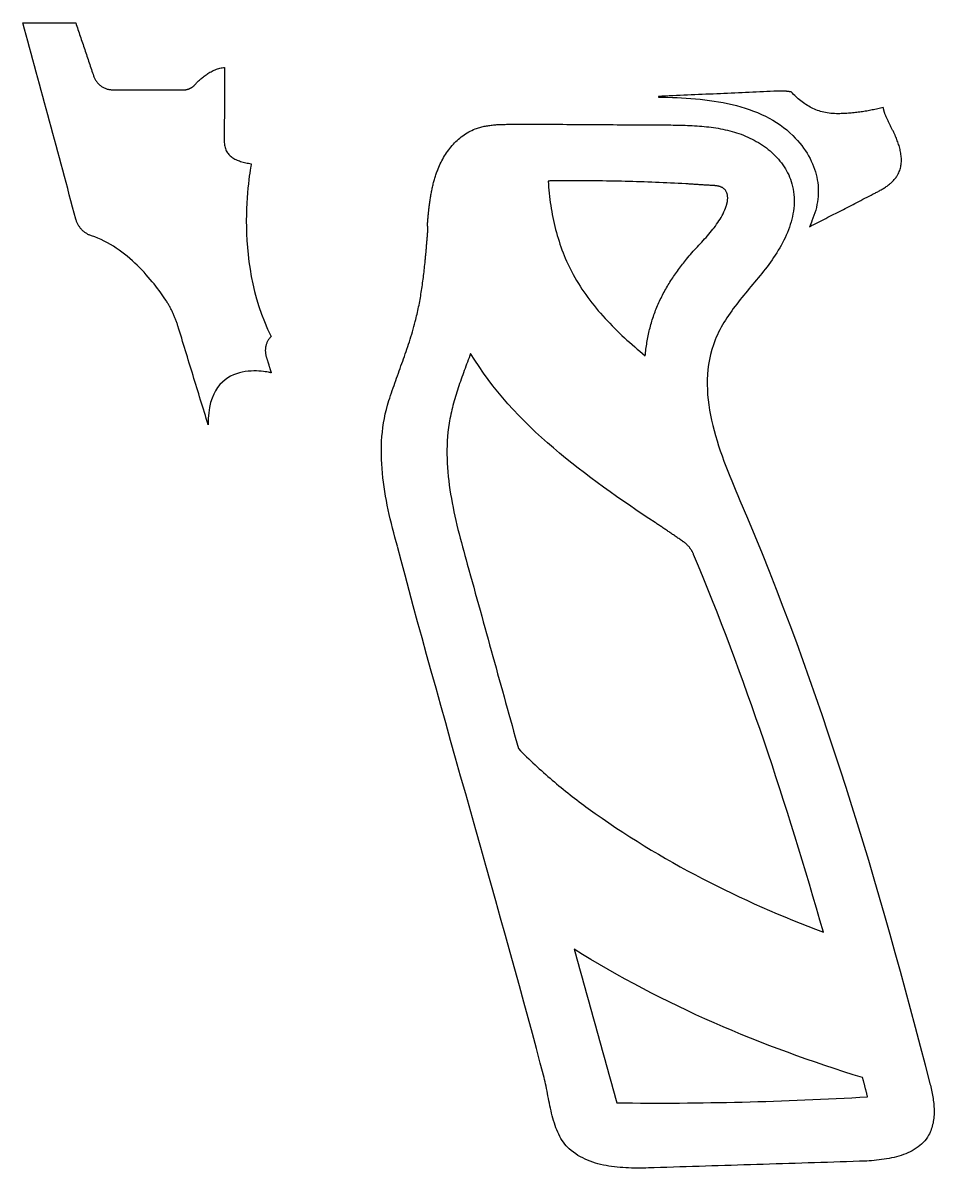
# Model space of a CAD drawing. Header units: metres. Extents: x 29 to 141, y -149 to -80.
# Drawn here: x 86.5 to 141.3, y -149.1 to -80.2 of the extents above; entities that cross this region are included whole.
import ezdxf

# ---------------------------------------------------------------- set-up
doc = ezdxf.new("R2010")
doc.units = ezdxf.units.M

msp = doc.modelspace()

# ---------------------------------------------------------------- linework, layer by layer
for points in [[(86.468966, -80.236314), (86.56828, -80.236314), (86.667594, -80.236314), (86.766908, -80.236314), (86.866222, -80.236314), (86.965536, -80.236314), (87.06485, -80.236314), (87.164164, -80.236314), (87.263478, -80.236314), (87.362792, -80.236314), (87.462106, -80.236314), (87.56142, -80.236314), (87.660734, -80.236314), (87.760048, -80.236314), (87.859362, -80.236314), (87.958676, -80.236314), (88.05799, -80.236314), (88.157304, -80.236314), (88.256618, -80.236314), (88.355932, -80.236314), (88.455246, -80.236314), (88.55456, -80.236314), (88.653874, -80.236314), (88.753188, -80.236314), (88.852502, -80.236314), (88.951816, -80.236314), (89.05113, -80.236314), (89.150444, -80.236314), (89.249758, -80.236314), (89.349072, -80.236314), (89.448386, -80.236314), (89.5477, -80.236314), (89.647014, -80.236314), (89.680542, -80.336136), (89.71407, -80.435958), (89.747598, -80.53578), (89.781126, -80.635602), (89.814654, -80.735424), (89.848182, -80.835246), (89.88171, -80.935068), (89.915238, -81.03489), (89.948766, -81.134712), (89.982294, -81.234534), (90.015822, -81.334356), (90.04935, -81.434178), (90.082878, -81.534), (90.116406, -81.633822), (90.149934, -81.733644), (90.183462, -81.833466), (90.21699, -81.933288), (90.250518, -82.03311), (90.284046, -82.132932), (90.317574, -82.232754), (90.351102, -82.332576), (90.38463, -82.432398), (90.418158, -82.53222), (90.451686, -82.632042), (90.485214, -82.731864), (90.518742, -82.831686), (90.55227, -82.931508), (90.585798, -83.03133), (90.619326, -83.131152), (90.652854, -83.230974), (90.686382, -83.330796), (90.71991, -83.430618), (90.73642, -83.476592), (90.754708, -83.521804), (90.77452, -83.566), (90.79611, -83.608926), (90.819224, -83.650836), (90.843862, -83.69173), (90.870024, -83.731354), (90.897456, -83.769962), (90.926412, -83.8073), (90.956638, -83.843368), (90.988134, -83.878166), (91.0209, -83.911694), (91.054936, -83.943952), (91.090242, -83.974686), (91.126564, -84.00415), (91.163902, -84.03209), (91.20251, -84.05876), (91.242134, -84.083906), (91.28252, -84.107528), (91.323922, -84.129626), (91.366086, -84.1502), (91.409266, -84.168996), (91.453208, -84.186268), (91.497912, -84.201762), (91.543124, -84.215478), (91.589098, -84.22767), (91.63558, -84.238084), (91.68257, -84.246466), (91.730322, -84.25307), (91.778328, -84.257896), (91.826842, -84.26069), (91.875864, -84.261706), (92.009214, -84.261706), (92.142818, -84.261706), (92.276168, -84.261706), (92.409518, -84.261706), (92.542868, -84.261706), (92.676472, -84.261706), (92.809822, -84.261706), (92.943172, -84.261706), (93.076522, -84.261706), (93.210126, -84.261706), (93.343476, -84.261706), (93.476826, -84.261706), (93.610176, -84.261706), (93.743526, -84.261706), (93.87713, -84.261706), (94.01048, -84.261706), (94.14383, -84.261706), (94.27718, -84.261706), (94.410784, -84.261706), (94.544134, -84.261706), (94.677484, -84.261706), (94.810834, -84.261706), (94.944438, -84.261706), (95.077788, -84.261706), (95.211138, -84.261706), (95.344488, -84.261706), (95.477838, -84.261706), (95.611442, -84.261706), (95.744792, -84.261706), (95.878142, -84.261706), (96.011492, -84.261706), (96.145096, -84.261706), (96.169226, -84.261452), (96.193356, -84.260436), (96.217232, -84.258912), (96.241108, -84.256626), (96.26473, -84.253832), (96.288352, -84.250276), (96.31172, -84.246212), (96.335088, -84.24164), (96.358202, -84.236306), (96.381062, -84.230464), (96.403922, -84.224114), (96.426528, -84.217002), (96.44888, -84.209382), (96.470978, -84.201254), (96.492822, -84.192618), (96.514412, -84.18322), (96.535748, -84.173314), (96.55683, -84.1629), (96.577658, -84.151978), (96.598232, -84.140548), (96.618552, -84.12861), (96.638618, -84.11591), (96.65843, -84.102702), (96.677734, -84.088986), (96.696784, -84.074762), (96.71558, -84.06003), (96.733868, -84.04479), (96.751902, -84.029042), (96.769682, -84.012786), (96.786954, -83.996022), (96.803718, -83.97875), (96.820228, -83.96097), (96.853248, -83.925156), (96.888046, -83.888072), (96.924622, -83.849972), (96.962976, -83.810856), (97.003108, -83.770978), (97.045018, -83.730592), (97.088452, -83.689698), (97.133664, -83.648296), (97.1804, -83.606894), (97.22866, -83.565238), (97.278444, -83.523582), (97.329752, -83.48218), (97.382584, -83.441286), (97.436686, -83.400646), (97.492058, -83.360768), (97.548954, -83.321652), (97.60712, -83.283298), (97.666556, -83.24596), (97.727008, -83.209892), (97.78873, -83.175094), (97.851722, -83.14182), (97.91573, -83.11007), (97.980754, -83.080098), (98.046794, -83.052158), (98.11385, -83.025996), (98.181922, -83.00212), (98.250756, -82.98053), (98.320606, -82.961226), (98.391218, -82.944716), (98.462592, -82.930746), (98.534728, -82.919824), (98.607626, -82.911696), (98.606864, -83.050126), (98.606102, -83.188556), (98.60534, -83.326986), (98.604578, -83.465416), (98.603816, -83.603846), (98.603054, -83.742276), (98.602292, -83.880706), (98.60153, -84.019136), (98.600768, -84.157566), (98.600006, -84.295996), (98.599244, -84.434426), (98.598482, -84.572856), (98.59772, -84.711286), (98.596958, -84.849716), (98.596196, -84.988146), (98.595434, -85.126576), (98.594672, -85.265006), (98.59391, -85.403436), (98.593148, -85.541866), (98.592386, -85.680296), (98.591624, -85.818726), (98.590862, -85.957156), (98.5901, -86.095586), (98.589338, -86.234016), (98.588576, -86.372446), (98.587814, -86.510876), (98.587052, -86.649306), (98.58629, -86.787736), (98.585528, -86.926166), (98.584766, -87.064596), (98.584004, -87.203026), (98.583242, -87.341456), (98.585274, -87.427308), (98.59137, -87.50935), (98.60153, -87.587836), (98.6155, -87.66302), (98.63328, -87.734648), (98.654616, -87.802974), (98.679508, -87.867998), (98.707956, -87.929974), (98.73996, -87.988902), (98.775266, -88.045036), (98.81362, -88.098122), (98.855276, -88.148414), (98.89998, -88.196166), (98.947732, -88.241378), (98.998278, -88.28405), (99.051618, -88.324182), (99.107752, -88.362028), (99.166426, -88.397842), (99.22764, -88.43137), (99.291394, -88.462866), (99.357434, -88.492584), (99.42576, -88.52027), (99.496118, -88.546178), (99.568508, -88.570562), (99.64293, -88.593168), (99.719384, -88.614504), (99.797616, -88.634316), (99.877626, -88.652858), (99.95916, -88.67013), (100.042218, -88.686386), (100.1268, -88.701626), (100.212652, -88.71585), (100.20935, -88.73236), (100.199952, -88.780874), (100.18522, -88.860122), (100.16617, -88.969088), (100.143564, -89.106502), (100.118418, -89.271094), (100.091494, -89.461594), (100.063554, -89.676732), (100.035614, -89.915492), (100.00869, -90.176604), (99.983544, -90.458798), (99.960938, -90.760804), (99.941888, -91.081352), (99.927156, -91.419426), (99.917758, -91.773756), (99.914456, -92.143072), (99.918012, -92.526104), (99.929442, -92.921836), (99.949762, -93.328998), (99.979734, -93.74632), (100.02012, -94.172532), (100.071936, -94.606364), (100.135944, -95.0468), (100.21316, -95.49257), (100.304346, -95.942404), (100.410518, -96.395032), (100.532438, -96.849184), (100.671122, -97.303844), (100.827332, -97.757742), (101.00183, -98.209608), (101.195632, -98.658172), (101.4095, -99.102164), (101.380798, -99.131882), (101.353112, -99.162616), (101.326696, -99.194112), (101.30155, -99.22637), (101.27742, -99.25939), (101.25456, -99.292918), (101.23297, -99.327208), (101.212396, -99.362006), (101.193092, -99.397566), (101.175058, -99.433634), (101.158294, -99.47021), (101.1428, -99.507294), (101.128576, -99.544886), (101.115622, -99.582732), (101.103938, -99.621086), (101.093524, -99.659694), (101.08438, -99.69881), (101.076506, -99.73818), (101.069902, -99.777804), (101.064822, -99.817682), (101.061012, -99.85756), (101.058472, -99.897692), (101.057202, -99.938078), (101.057456, -99.978464), (101.05898, -100.01885), (101.062028, -100.059236), (101.066346, -100.099622), (101.071934, -100.140008), (101.079046, -100.180394), (101.087428, -100.220526), (101.097334, -100.260658), (101.108764, -100.300536), (101.118162, -100.331524), (101.12756, -100.362512), (101.136958, -100.3935), (101.146356, -100.424488), (101.155754, -100.455476), (101.165152, -100.486464), (101.17455, -100.517452), (101.183948, -100.54844), (101.193346, -100.579428), (101.202744, -100.610416), (101.212142, -100.641404), (101.22154, -100.672392), (101.230938, -100.70338), (101.240336, -100.734368), (101.249734, -100.765356), (101.259132, -100.796344), (101.26853, -100.827332), (101.277928, -100.85832), (101.287326, -100.889308), (101.296724, -100.920296), (101.306122, -100.951284), (101.31552, -100.982272), (101.324918, -101.01326), (101.334316, -101.044248), (101.343714, -101.075236), (101.353112, -101.106224), (101.36251, -101.137212), (101.371908, -101.1682), (101.381306, -101.199188), (101.390704, -101.230176), (101.400102, -101.261164), (101.4095, -101.292152), (101.398578, -101.289358), (101.366574, -101.281484), (101.314758, -101.270054), (101.244654, -101.25583), (101.157786, -101.240082), (101.055424, -101.22408), (100.939092, -101.20884), (100.81006, -101.195632), (100.669852, -101.185472), (100.519992, -101.179376), (100.36175, -101.178614), (100.196396, -101.184456), (100.025708, -101.197918), (99.850956, -101.220016), (99.67341, -101.25202), (99.494594, -101.2952), (99.316032, -101.350318), (99.138994, -101.418898), (98.96475, -101.501956), (98.795078, -101.600508), (98.631248, -101.715824), (98.47453, -101.849174), (98.326448, -102.00132), (98.188526, -102.173786), (98.062034, -102.367588), (97.948496, -102.583742), (97.849182, -102.823518), (97.765616, -103.087932), (97.699322, -103.378254), (97.65157, -103.6955), (97.623884, -104.04094), (97.617534, -104.41559), (97.560638, -104.229916), (97.503742, -104.044242), (97.446846, -103.858568), (97.38995, -103.672894), (97.333054, -103.48722), (97.276158, -103.301546), (97.219262, -103.115872), (97.162366, -102.930198), (97.10547, -102.744524), (97.048574, -102.55885), (96.991678, -102.373176), (96.934782, -102.187502), (96.877886, -102.001828), (96.82099, -101.816154), (96.764094, -101.63048), (96.707198, -101.444806), (96.650302, -101.259132), (96.593406, -101.073458), (96.53651, -100.887784), (96.479614, -100.70211), (96.422718, -100.516436), (96.365822, -100.330762), (96.308926, -100.145088), (96.25203, -99.959414), (96.195134, -99.77374), (96.138238, -99.588066), (96.081342, -99.402392), (96.024446, -99.216718), (95.96755, -99.031044), (95.910654, -98.84537), (95.853758, -98.659696), (95.796862, -98.474022), (95.781114, -98.423476), (95.764858, -98.37293), (95.748348, -98.322638), (95.73133, -98.2726), (95.713804, -98.222562), (95.696024, -98.172778), (95.677736, -98.123248), (95.65894, -98.073718), (95.63989, -98.024442), (95.620332, -97.97542), (95.600266, -97.926398), (95.579946, -97.87763), (95.559118, -97.829116), (95.537782, -97.780856), (95.516192, -97.732596), (95.494094, -97.68459), (95.471488, -97.636838), (95.448628, -97.58934), (95.42526, -97.542096), (95.401384, -97.494852), (95.377254, -97.447862), (95.352616, -97.401126), (95.32747, -97.354644), (95.30207, -97.308416), (95.276162, -97.262442), (95.249746, -97.216722), (95.223076, -97.171002), (95.195898, -97.125536), (95.168212, -97.080324), (95.140272, -97.035366), (95.111824, -96.990662), (95.082868, -96.946212), (95.008954, -96.83496), (94.930214, -96.718882), (94.846902, -96.598486), (94.758764, -96.47428), (94.666054, -96.346518), (94.568772, -96.215708), (94.466918, -96.082104), (94.360492, -95.946214), (94.249494, -95.808292), (94.134178, -95.668846), (94.014544, -95.528384), (93.890592, -95.38716), (93.762322, -95.245682), (93.629988, -95.104458), (93.493336, -94.963742), (93.35262, -94.823788), (93.20784, -94.685358), (93.05925, -94.548706), (92.906596, -94.414086), (92.750132, -94.282006), (92.589858, -94.152974), (92.425774, -94.027244), (92.25788, -93.905324), (92.08643, -93.787722), (91.91117, -93.674692), (91.732354, -93.566742), (91.550236, -93.464126), (91.364562, -93.367352), (91.175332, -93.276674), (90.9828, -93.1926), (90.786966, -93.115638), (90.58783, -93.046296), (90.545158, -93.031564), (90.503248, -93.015562), (90.4621, -92.99829), (90.421714, -92.979748), (90.38209, -92.959936), (90.343228, -92.938854), (90.305128, -92.916756), (90.26779, -92.893388), (90.231214, -92.869004), (90.1954, -92.84335), (90.160602, -92.81668), (90.126566, -92.788994), (90.093292, -92.760292), (90.061034, -92.730574), (90.029792, -92.69984), (89.999312, -92.668344), (89.969848, -92.635832), (89.9414, -92.602304), (89.913968, -92.568014), (89.887552, -92.532962), (89.862152, -92.496894), (89.838022, -92.460064), (89.814908, -92.422472), (89.79281, -92.384118), (89.771982, -92.345002), (89.75217, -92.305378), (89.733628, -92.264992), (89.716356, -92.224098), (89.7001, -92.182442), (89.685114, -92.140278), (89.671398, -92.097606), (89.658952, -92.054426), (89.55913, -91.68511), (89.459308, -91.315794), (89.359486, -90.946478), (89.259664, -90.577162), (89.159842, -90.207846), (89.06002, -89.83853), (88.960198, -89.469214), (88.860376, -89.099898), (88.760554, -88.730582), (88.660732, -88.361266), (88.56091, -87.99195), (88.461088, -87.622634), (88.361266, -87.253318), (88.261444, -86.884002), (88.161622, -86.514686), (88.0618, -86.14537), (87.961978, -85.776054), (87.862156, -85.406738), (87.762334, -85.037422), (87.662512, -84.668106), (87.56269, -84.29879), (87.462868, -83.929474), (87.363046, -83.560158), (87.263224, -83.190842), (87.163402, -82.821526), (87.06358, -82.45221), (86.963758, -82.082894), (86.863936, -81.713578), (86.764114, -81.344262), (86.664292, -80.974946), (86.56447, -80.60563), (86.464648, -80.236314)], [(138.983466, -87.037164), (138.963908, -86.993984), (138.944096, -86.950804), (138.92403, -86.907878), (138.90371, -86.864952), (138.883136, -86.822026), (138.862562, -86.779354), (138.841734, -86.736682), (138.820906, -86.69401), (138.800078, -86.651338), (138.778996, -86.608666), (138.757914, -86.565994), (138.736832, -86.523322), (138.71575, -86.48065), (138.694668, -86.437978), (138.673586, -86.395306), (138.652504, -86.352634), (138.631676, -86.309962), (138.610848, -86.26729), (138.590274, -86.224618), (138.5697, -86.181946), (138.54938, -86.13902), (138.52906, -86.096094), (138.508994, -86.053168), (138.489182, -86.009988), (138.469624, -85.966808), (138.45032, -85.923628), (138.43127, -85.880194), (138.412474, -85.83676), (138.394186, -85.793072), (138.376152, -85.749384), (138.358372, -85.705442), (138.3411, -85.661246), (138.338052, -85.652864), (138.335004, -85.644228), (138.331956, -85.635338), (138.328908, -85.626194), (138.32586, -85.61705), (138.323066, -85.607652), (138.320272, -85.598), (138.317478, -85.588094), (138.314684, -85.578188), (138.31189, -85.568028), (138.309096, -85.557868), (138.306302, -85.547454), (138.303508, -85.536786), (138.300714, -85.526118), (138.29792, -85.515196), (138.29538, -85.504274), (138.29284, -85.493098), (138.2903, -85.481922), (138.28776, -85.470492), (138.28522, -85.459062), (138.28268, -85.447632), (138.28014, -85.435948), (138.277346, -85.424264), (138.274552, -85.41258), (138.271758, -85.400896), (138.268964, -85.388958), (138.26617, -85.37702), (138.263376, -85.365082), (138.260582, -85.353144), (138.257788, -85.341206), (138.254994, -85.329268), (138.2522, -85.317076), (138.170158, -85.33892), (138.087862, -85.360256), (138.005566, -85.381084), (137.923016, -85.40115), (137.840212, -85.420708), (137.757408, -85.439504), (137.67435, -85.457792), (137.591292, -85.475318), (137.50798, -85.492336), (137.424668, -85.508846), (137.341102, -85.524594), (137.257536, -85.53958), (137.173716, -85.554058), (137.089642, -85.567774), (137.005568, -85.580982), (136.92124, -85.593428), (136.836658, -85.605366), (136.752076, -85.616542), (136.66724, -85.626956), (136.58215, -85.636862), (136.49706, -85.646006), (136.411716, -85.654388), (136.326118, -85.662262), (136.24052, -85.669374), (136.154668, -85.675724), (136.068562, -85.681312), (135.982202, -85.686392), (135.895842, -85.69071), (135.809228, -85.694266), (135.72236, -85.69706), (135.635238, -85.699346), (135.548116, -85.70087), (135.431784, -85.700616), (135.317992, -85.697314), (135.206232, -85.69071), (135.096758, -85.681058), (134.98957, -85.668358), (134.884414, -85.65261), (134.78129, -85.633814), (134.680198, -85.612224), (134.581138, -85.58784), (134.483856, -85.560662), (134.388606, -85.530944), (134.295134, -85.498432), (134.203186, -85.46338), (134.113016, -85.425788), (134.02437, -85.38591), (133.937502, -85.343492), (133.852158, -85.298788), (133.768084, -85.251798), (133.685534, -85.202776), (133.604254, -85.151468), (133.524244, -85.098128), (133.445504, -85.042756), (133.368034, -84.985606), (133.291834, -84.926424), (133.21665, -84.865464), (133.142482, -84.802726), (133.06933, -84.73821), (132.99694, -84.67217), (132.925566, -84.604606), (132.854954, -84.535518), (132.785104, -84.464906), (132.716016, -84.39277), (132.683758, -84.386674), (132.6515, -84.381086), (132.618988, -84.376006), (132.586476, -84.37118), (132.553964, -84.366862), (132.521452, -84.363052), (132.488686, -84.359496), (132.45592, -84.356194), (132.423154, -84.3534), (132.390388, -84.35086), (132.357622, -84.348574), (132.324602, -84.346542), (132.291582, -84.345018), (132.258562, -84.343748), (132.225542, -84.342732), (132.192522, -84.34197), (132.159502, -84.341462), (132.126482, -84.341208), (132.093462, -84.340954), (132.060442, -84.340954), (132.027168, -84.341208), (131.993894, -84.341716), (131.96062, -84.342224), (131.927346, -84.342986), (131.894072, -84.343748), (131.860798, -84.344764), (131.827778, -84.34578), (131.794758, -84.34705), (131.761738, -84.34832), (131.728718, -84.34959), (131.695698, -84.351114), (131.662678, -84.352638), (131.45516, -84.362036), (131.246372, -84.371434), (131.036314, -84.380832), (130.82524, -84.39023), (130.61315, -84.399628), (130.400044, -84.409026), (130.185922, -84.418678), (129.971038, -84.42833), (129.755392, -84.437982), (129.538984, -84.447634), (129.321814, -84.457286), (129.104136, -84.466938), (128.88595, -84.47659), (128.667256, -84.486242), (128.448054, -84.495894), (128.228344, -84.505546), (128.00838, -84.515198), (127.788162, -84.52485), (127.567944, -84.534502), (127.347472, -84.544154), (127.127, -84.553806), (126.906528, -84.563458), (126.68631, -84.57311), (126.466092, -84.582762), (126.246128, -84.592414), (126.026418, -84.602066), (125.807216, -84.611718), (125.588268, -84.62137), (125.369828, -84.631022), (125.151896, -84.640674), (124.934726, -84.650326), (124.718064, -84.659978), (124.718572, -84.661502), (124.718826, -84.663026), (124.719334, -84.66455), (124.719588, -84.666074), (124.719842, -84.667598), (124.720096, -84.669122), (124.72035, -84.670646), (124.720604, -84.67217), (124.720858, -84.673694), (124.721112, -84.675218), (124.721366, -84.676742), (124.72162, -84.678266), (124.721874, -84.67979), (124.722128, -84.681314), (124.722382, -84.682838), (124.722636, -84.684362), (124.72289, -84.685886), (124.723144, -84.68741), (124.723398, -84.688934), (124.723652, -84.690458), (124.723906, -84.691982), (124.72416, -84.693506), (124.724414, -84.69503), (124.724668, -84.696554), (124.724922, -84.698078), (124.725176, -84.699602), (124.72543, -84.701126), (124.725684, -84.70265), (124.725938, -84.704174), (124.726192, -84.705698), (124.726446, -84.707222), (124.7267, -84.708746), (125.003052, -84.710524), (125.280674, -84.714842), (125.559566, -84.7217), (125.83922, -84.731352), (126.119382, -84.744052), (126.399798, -84.760054), (126.680214, -84.779612), (126.960376, -84.802726), (127.24003, -84.829904), (127.518668, -84.861146), (127.796036, -84.896706), (128.07188, -84.936838), (128.345946, -84.981796), (128.61798, -85.03158), (128.887728, -85.086698), (129.154682, -85.14715), (129.418588, -85.21319), (129.679192, -85.285072), (129.93624, -85.36305), (130.189478, -85.447124), (130.438652, -85.537802), (130.683254, -85.635084), (130.92303, -85.739224), (131.157726, -85.850476), (131.387088, -85.969094), (131.610862, -86.095078), (131.828794, -86.228936), (132.040376, -86.370668), (132.245354, -86.520528), (132.443474, -86.67877), (132.634482, -86.845648), (132.818124, -87.021162), (132.960618, -87.168228), (133.096, -87.316818), (133.22427, -87.466932), (133.345428, -87.618316), (133.459474, -87.771224), (133.566408, -87.925402), (133.666484, -88.08085), (133.759448, -88.237314), (133.845554, -88.394794), (133.924548, -88.55329), (133.996684, -88.712802), (134.061962, -88.87333), (134.120382, -89.03462), (134.171944, -89.196672), (134.216648, -89.359232), (134.254494, -89.5223), (134.285482, -89.685876), (134.309866, -89.84996), (134.327646, -90.014552), (134.338568, -90.179398), (134.342886, -90.344498), (134.3406, -90.509598), (134.33171, -90.674952), (134.316216, -90.840306), (134.294118, -91.005406), (134.265416, -91.170506), (134.230364, -91.335352), (134.188708, -91.499944), (134.140448, -91.664282), (134.085838, -91.828112), (134.024878, -91.991434), (133.957568, -92.154248), (133.953758, -92.16517), (133.949948, -92.176092), (133.946138, -92.187014), (133.942328, -92.197936), (133.938264, -92.208858), (133.9342, -92.21978), (133.930136, -92.230702), (133.926072, -92.241624), (133.922008, -92.252546), (133.917944, -92.263468), (133.91388, -92.27439), (133.909816, -92.285312), (133.905498, -92.296234), (133.90118, -92.307156), (133.896862, -92.318078), (133.892544, -92.329), (133.888226, -92.339922), (133.883908, -92.350844), (133.87959, -92.361766), (133.875018, -92.372688), (133.870446, -92.38361), (133.865874, -92.394532), (133.861302, -92.405454), (133.85673, -92.416376), (133.852158, -92.427298), (133.847332, -92.43822), (133.842506, -92.449142), (133.83768, -92.45981), (133.832854, -92.470478), (133.828028, -92.481146), (133.823202, -92.491814), (133.818122, -92.502482), (133.945122, -92.43695), (134.070852, -92.37218), (134.195312, -92.308172), (134.318502, -92.244926), (134.440676, -92.182188), (134.56158, -92.119958), (134.681722, -92.058236), (134.801102, -91.997022), (134.91972, -91.936062), (135.037576, -91.87561), (135.154924, -91.815412), (135.271764, -91.755468), (135.38835, -91.695778), (135.504682, -91.636088), (135.62076, -91.576652), (135.736838, -91.517216), (135.852662, -91.45778), (135.96874, -91.398344), (136.085072, -91.338654), (136.201658, -91.278964), (136.318498, -91.21902), (136.435846, -91.158822), (136.553702, -91.09837), (136.67232, -91.03741), (136.7917, -90.976196), (136.911842, -90.914474), (137.033, -90.852244), (137.15492, -90.789506), (137.27811, -90.72626), (137.40257, -90.662252), (137.5283, -90.597482), (137.6553, -90.53195), (137.708132, -90.504772), (137.761218, -90.47734), (137.814304, -90.449654), (137.86739, -90.421714), (137.920476, -90.39352), (137.973308, -90.364818), (138.025886, -90.335862), (138.078464, -90.306398), (138.130534, -90.27668), (138.18235, -90.246454), (138.233912, -90.21572), (138.284966, -90.184478), (138.335512, -90.152474), (138.385296, -90.119962), (138.434572, -90.086688), (138.483086, -90.052906), (138.530838, -90.018362), (138.577828, -89.983056), (138.624056, -89.946988), (138.669268, -89.909904), (138.713464, -89.872058), (138.756644, -89.83345), (138.798808, -89.793826), (138.839702, -89.753186), (138.87958, -89.71153), (138.918188, -89.668858), (138.955272, -89.62517), (138.991086, -89.580466), (139.025376, -89.534492), (139.058396, -89.487502), (139.089638, -89.439242), (139.119356, -89.389712), (139.156186, -89.322402), (139.18946, -89.254076), (139.219178, -89.184734), (139.245594, -89.11463), (139.268708, -89.043764), (139.28852, -88.972136), (139.305284, -88.899746), (139.319, -88.826848), (139.329922, -88.753188), (139.337796, -88.67902), (139.34313, -88.604598), (139.34567, -88.529668), (139.34567, -88.454484), (139.34313, -88.379046), (139.338304, -88.303354), (139.331192, -88.227408), (139.322048, -88.151462), (139.310618, -88.075516), (139.297156, -87.99957), (139.281916, -87.923624), (139.264898, -87.847932), (139.246102, -87.77224), (139.225528, -87.696802), (139.20343, -87.621872), (139.179808, -87.547196), (139.154916, -87.473028), (139.128754, -87.399368), (139.101322, -87.326216), (139.072874, -87.253572), (139.04341, -87.18169), (139.01293, -87.11057), (138.981688, -87.040212)], [(109.008926, -111.73333), (108.933234, -111.460026), (108.859066, -111.186214), (108.786422, -110.911894), (108.71581, -110.63732), (108.64723, -110.362238), (108.58119, -110.086902), (108.51769, -109.811312), (108.456984, -109.535468), (108.39958, -109.25937), (108.345478, -108.983272), (108.294932, -108.70692), (108.248196, -108.430568), (108.205778, -108.154216), (108.167678, -107.877864), (108.13415, -107.601766), (108.105448, -107.325668), (108.081826, -107.049824), (108.063538, -106.774234), (108.050584, -106.498898), (108.043472, -106.223816), (108.042456, -105.948988), (108.04779, -105.674668), (108.059728, -105.400856), (108.07827, -105.127552), (108.103924, -104.854756), (108.13669, -104.582468), (108.177076, -104.310942), (108.225082, -104.039924), (108.281216, -103.769668), (108.345478, -103.500174), (108.418376, -103.231442), (108.49991, -102.963726), (108.549948, -102.809294), (108.600494, -102.656132), (108.651548, -102.503986), (108.702856, -102.352856), (108.754418, -102.202742), (108.806234, -102.053644), (108.858304, -101.905308), (108.910374, -101.757734), (108.962698, -101.610668), (109.015022, -101.46411), (109.067346, -101.31806), (109.11967, -101.172264), (109.171994, -101.026722), (109.224064, -100.881434), (109.27588, -100.7364), (109.327442, -100.591366), (109.37875, -100.446078), (109.429804, -100.30079), (109.480604, -100.155248), (109.530896, -100.009198), (109.58068, -99.862894), (109.629956, -99.716082), (109.678724, -99.568508), (109.726984, -99.420172), (109.774482, -99.271074), (109.821218, -99.121214), (109.867192, -98.970338), (109.912404, -98.818446), (109.956854, -98.665538), (110.000542, -98.51136), (110.043214, -98.355912), (110.08487, -98.19894), (110.11281, -98.090228), (110.139988, -97.981516), (110.166404, -97.87255), (110.192058, -97.76333), (110.21695, -97.65411), (110.24108, -97.544636), (110.264448, -97.434908), (110.287054, -97.32518), (110.309152, -97.215198), (110.330488, -97.105216), (110.351316, -96.99498), (110.371382, -96.884744), (110.39094, -96.774254), (110.40999, -96.663764), (110.428278, -96.55302), (110.446058, -96.442276), (110.46333, -96.331532), (110.480094, -96.220534), (110.49635, -96.109536), (110.512098, -95.998538), (110.527338, -95.88754), (110.542324, -95.776288), (110.556802, -95.665036), (110.570772, -95.553784), (110.584488, -95.442532), (110.597696, -95.33128), (110.61065, -95.219774), (110.62335, -95.108268), (110.635542, -94.996762), (110.64748, -94.885256), (110.659164, -94.77375), (110.670594, -94.662244), (110.676182, -94.60611), (110.68177, -94.549976), (110.687358, -94.493842), (110.692946, -94.437708), (110.69828, -94.381574), (110.703614, -94.32544), (110.708948, -94.269306), (110.714282, -94.213172), (110.719616, -94.157038), (110.72495, -94.100904), (110.73003, -94.04477), (110.73511, -93.988636), (110.74019, -93.932502), (110.74527, -93.876368), (110.75035, -93.820234), (110.755176, -93.7641), (110.760002, -93.707966), (110.764828, -93.651832), (110.769654, -93.595698), (110.77448, -93.539564), (110.779306, -93.48343), (110.784132, -93.427296), (110.788704, -93.371162), (110.793276, -93.315028), (110.797848, -93.258894), (110.80242, -93.20276), (110.806992, -93.146626), (110.811564, -93.090492), (110.816136, -93.034358), (110.820708, -92.978224), (110.82528, -92.92209), (110.829852, -92.865956), (110.831376, -92.84335), (110.832646, -92.820744), (110.833662, -92.798138), (110.834424, -92.775786), (110.834932, -92.753434), (110.835186, -92.731082), (110.83544, -92.70873), (110.83544, -92.686378), (110.835186, -92.664026), (110.834932, -92.641928), (110.834424, -92.61983), (110.833916, -92.597732), (110.833408, -92.575634), (110.8329, -92.553536), (110.832138, -92.531438), (110.831376, -92.50934), (110.830614, -92.487242), (110.830106, -92.465144), (110.829598, -92.443046), (110.82909, -92.420948), (110.828582, -92.398596), (110.828328, -92.376244), (110.828074, -92.353892), (110.828074, -92.33154), (110.828074, -92.309188), (110.828328, -92.286836), (110.828836, -92.26423), (110.829598, -92.241624), (110.830614, -92.219018), (110.831884, -92.196412), (110.833408, -92.173552), (110.835186, -92.150692), (110.837726, -92.123006), (110.840266, -92.09532), (110.842806, -92.067634), (110.845346, -92.039948), (110.847886, -92.012262), (110.850426, -91.984576), (110.852966, -91.95689), (110.855506, -91.929204), (110.858046, -91.901518), (110.860586, -91.873832), (110.863126, -91.846146), (110.86592, -91.81846), (110.868714, -91.790774), (110.871508, -91.763088), (110.874302, -91.735402), (110.877096, -91.707716), (110.87989, -91.68003), (110.882684, -91.652344), (110.885478, -91.624658), (110.888272, -91.596972), (110.89132, -91.569286), (110.894368, -91.5416), (110.897416, -91.513914), (110.900464, -91.486228), (110.903512, -91.458542), (110.90656, -91.430856), (110.909862, -91.40317), (110.913164, -91.375484), (110.916466, -91.347798), (110.919768, -91.320112), (110.92307, -91.292426), (110.926372, -91.26474), (110.935008, -91.196668), (110.943898, -91.128596), (110.953042, -91.060524), (110.96244, -90.992452), (110.972346, -90.924634), (110.982506, -90.856816), (110.99292, -90.788998), (111.003842, -90.72118), (111.015018, -90.653362), (111.026702, -90.585798), (111.038894, -90.518234), (111.05134, -90.45067), (111.064294, -90.38336), (111.077756, -90.31605), (111.091726, -90.24874), (111.106204, -90.181684), (111.12119, -90.114628), (111.136684, -90.047826), (111.152686, -89.981024), (111.169196, -89.914476), (111.186214, -89.847928), (111.20374, -89.781634), (111.222028, -89.715594), (111.240824, -89.649554), (111.260382, -89.583768), (111.280448, -89.518236), (111.301276, -89.452704), (111.322612, -89.387426), (111.34471, -89.322402), (111.367316, -89.257632), (111.390684, -89.193116), (111.414814, -89.128854), (111.454692, -89.027), (111.496856, -88.925654), (111.541052, -88.82507), (111.58728, -88.725248), (111.63554, -88.626188), (111.686086, -88.528144), (111.738664, -88.431116), (111.793274, -88.335358), (111.849916, -88.24087), (111.90859, -88.147652), (111.969296, -88.055704), (112.032034, -87.96528), (112.096804, -87.87638), (112.163606, -87.789258), (112.23244, -87.703914), (112.303052, -87.620602), (112.375696, -87.539068), (112.450372, -87.459566), (112.526826, -87.38235), (112.605312, -87.30742), (112.68583, -87.234776), (112.768126, -87.164418), (112.852454, -87.0966), (112.93856, -87.031576), (113.026698, -86.969092), (113.116614, -86.909402), (113.208562, -86.85276), (113.302288, -86.799166), (113.397792, -86.74862), (113.495328, -86.701122), (113.594642, -86.656926), (113.695734, -86.616032), (113.761774, -86.591394), (113.828322, -86.56828), (113.895124, -86.54669), (113.962434, -86.526624), (114.029998, -86.507828), (114.097816, -86.490302), (114.166142, -86.474046), (114.234722, -86.45906), (114.303556, -86.44509), (114.372644, -86.43239), (114.441986, -86.420706), (114.511582, -86.410038), (114.581432, -86.400386), (114.651282, -86.391496), (114.721386, -86.383622), (114.791744, -86.37651), (114.862102, -86.37016), (114.932714, -86.364572), (115.003326, -86.359746), (115.074192, -86.355428), (115.145058, -86.351872), (115.215924, -86.348824), (115.28679, -86.346284), (115.35791, -86.343998), (115.42903, -86.34222), (115.50015, -86.340696), (115.57127, -86.33968), (115.642136, -86.338918), (115.713002, -86.338156), (115.783868, -86.337648), (115.854734, -86.337394), (115.925346, -86.33714), (116.159534, -86.336378), (116.393722, -86.335616), (116.627656, -86.335108), (116.86159, -86.334854), (117.095524, -86.334854), (117.329458, -86.334854), (117.563392, -86.335108), (117.797326, -86.335616), (118.03126, -86.336124), (118.265194, -86.336886), (118.499128, -86.337648), (118.733062, -86.338664), (118.966742, -86.33968), (119.200422, -86.34095), (119.434102, -86.34222), (119.667782, -86.34349), (119.901462, -86.345014), (120.135142, -86.346538), (120.368822, -86.348062), (120.602502, -86.349586), (120.836436, -86.35111), (121.07037, -86.352634), (121.304304, -86.354412), (121.538238, -86.35619), (121.772172, -86.357968), (122.006106, -86.359746), (122.24004, -86.36127), (122.473974, -86.362794), (122.707908, -86.364318), (122.942096, -86.365842), (123.176284, -86.367366), (123.410472, -86.368636), (123.461272, -86.36889), (123.512072, -86.369144), (123.562872, -86.369398), (123.613672, -86.369652), (123.664472, -86.369906), (123.715272, -86.37016), (123.766072, -86.370414), (123.816872, -86.370668), (123.867672, -86.370922), (123.918472, -86.371176), (123.969272, -86.37143), (124.020072, -86.371684), (124.070872, -86.371938), (124.121672, -86.372192), (124.172472, -86.372446), (124.223272, -86.3727), (124.274072, -86.372954), (124.324872, -86.373208), (124.375672, -86.373462), (124.426472, -86.373716), (124.477272, -86.37397), (124.528072, -86.374224), (124.578872, -86.374478), (124.629672, -86.374732), (124.680472, -86.374986), (124.731272, -86.37524), (124.782072, -86.375494), (124.832872, -86.375748), (124.883672, -86.376002), (124.934472, -86.376256), (124.985272, -86.37651), (125.036072, -86.376764), (125.179074, -86.377526), (125.32233, -86.378542), (125.46584, -86.379812), (125.60935, -86.381336), (125.75286, -86.383114), (125.896624, -86.3854), (126.040388, -86.388194), (126.184152, -86.39175), (126.327916, -86.396068), (126.471426, -86.401148), (126.614936, -86.40699), (126.758446, -86.413848), (126.901702, -86.421722), (127.044704, -86.430866), (127.187706, -86.44128), (127.330454, -86.452964), (127.472948, -86.466172), (127.615188, -86.480904), (127.757174, -86.49716), (127.898652, -86.51494), (128.039876, -86.534498), (128.180846, -86.556088), (128.321308, -86.579456), (128.461262, -86.604856), (128.600962, -86.632542), (128.740154, -86.66226), (128.878838, -86.694264), (129.017014, -86.728808), (129.154682, -86.765638), (129.291588, -86.805008), (129.427986, -86.847172), (129.563622, -86.891876), (129.69875, -86.939628), (129.833116, -86.990682), (129.966466, -87.045038), (130.0988, -87.102696), (130.229864, -87.163656), (130.359658, -87.227664), (130.487928, -87.294974), (130.61442, -87.365332), (130.739134, -87.438738), (130.861816, -87.515446), (130.982466, -87.595202), (131.10083, -87.677752), (131.216654, -87.76335), (131.329938, -87.851996), (131.440428, -87.943436), (131.548124, -88.037924), (131.652772, -88.135206), (131.754372, -88.235282), (131.852416, -88.338152), (131.947158, -88.443816), (132.038344, -88.552274), (132.12572, -88.663526), (132.209032, -88.777318), (132.28828, -88.89365), (132.363464, -89.012776), (132.434076, -89.134442), (132.500116, -89.258648), (132.561584, -89.385394), (132.618226, -89.51468), (132.669788, -89.646506), (132.71627, -89.780618), (132.757672, -89.91727), (132.799328, -90.080338), (132.83311, -90.243914), (132.859272, -90.407744), (132.878068, -90.571828), (132.889498, -90.736166), (132.89407, -90.900504), (132.891784, -91.064842), (132.882894, -91.22918), (132.867654, -91.393264), (132.846318, -91.557094), (132.81914, -91.720416), (132.78612, -91.883484), (132.747766, -92.046044), (132.704078, -92.207842), (132.65531, -92.368878), (132.601716, -92.529152), (132.54355, -92.688664), (132.480812, -92.84716), (132.413756, -93.004386), (132.34289, -93.160596), (132.268214, -93.315536), (132.189982, -93.469206), (132.108448, -93.621352), (132.023612, -93.771974), (131.935982, -93.921072), (131.845558, -94.068392), (131.752594, -94.213934), (131.657344, -94.357698), (131.560062, -94.49943), (131.461002, -94.63913), (131.360164, -94.776798), (131.258056, -94.91218), (131.154424, -95.046038), (131.049522, -95.179134), (130.94335, -95.311468), (130.836416, -95.443294), (130.728466, -95.574612), (130.620008, -95.705676), (130.511042, -95.836486), (130.401822, -95.967042), (130.292348, -96.097598), (130.183128, -96.228154), (130.073908, -96.358964), (129.965196, -96.490028), (129.856992, -96.621346), (129.74955, -96.753172), (129.643124, -96.885506), (129.537714, -97.018348), (129.433574, -97.151952), (129.330704, -97.286318), (129.229612, -97.4217), (129.130298, -97.558098), (129.032762, -97.695512), (128.937512, -97.834196), (128.844548, -97.97415), (128.75387, -98.115374), (128.665986, -98.258122), (128.580896, -98.402394), (128.4986, -98.548444), (128.419606, -98.696272), (128.343914, -98.845878), (128.271524, -98.997516), (128.202944, -99.151186), (128.138174, -99.307142), (128.029208, -99.59975), (127.935228, -99.89439), (127.855726, -100.190808), (127.790448, -100.489004), (127.738632, -100.788724), (127.700024, -101.089968), (127.673862, -101.392482), (127.659892, -101.696266), (127.657352, -102.001066), (127.665988, -102.306628), (127.685038, -102.612952), (127.714248, -102.919784), (127.752856, -103.227124), (127.800608, -103.534718), (127.856742, -103.842566), (127.921004, -104.150414), (127.992632, -104.458262), (128.071372, -104.765856), (128.156716, -105.073196), (128.247902, -105.380028), (128.344676, -105.686098), (128.44653, -105.991406), (128.552702, -106.295698), (128.662938, -106.598974), (128.77673, -106.901234), (128.893316, -107.20197), (129.012442, -107.501436), (129.1336, -107.799124), (129.256028, -108.095034), (129.379472, -108.389166), (129.503424, -108.681266), (129.627376, -108.97108), (130.078226, -110.03407), (130.521202, -111.098838), (130.956304, -112.165638), (131.38404, -113.23447), (131.80441, -114.305334), (132.217668, -115.37823), (132.623814, -116.453158), (133.023356, -117.530118), (133.416294, -118.609364), (133.802628, -119.690642), (134.182866, -120.773952), (134.557008, -121.859548), (134.925308, -122.94743), (135.28802, -124.037598), (135.645398, -125.129798), (135.997442, -126.224284), (136.344406, -127.32131), (136.686544, -128.420622), (137.023856, -129.52222), (137.356596, -130.626104), (137.685018, -131.732528), (138.009376, -132.841238), (138.32967, -133.952488), (138.646408, -135.066278), (138.95959, -136.182608), (139.269216, -137.301478), (139.575794, -138.422888), (139.879324, -139.546838), (140.18006, -140.673328), (140.478002, -141.802358), (140.773658, -142.934182), (141.067028, -144.068546), (141.091158, -144.16405), (141.114526, -144.260316), (141.137386, -144.357344), (141.15923, -144.455134), (141.180058, -144.553432), (141.19987, -144.652238), (141.218412, -144.751552), (141.235684, -144.851374), (141.251686, -144.95145), (141.266164, -145.05178), (141.278864, -145.15211), (141.29004, -145.252694), (141.299184, -145.353278), (141.30655, -145.453862), (141.311884, -145.554192), (141.314932, -145.654268), (141.315694, -145.75409), (141.31417, -145.853404), (141.310106, -145.952464), (141.303502, -146.051016), (141.294358, -146.148806), (141.28242, -146.246088), (141.267434, -146.342608), (141.2494, -146.438366), (141.228318, -146.533108), (141.203934, -146.626834), (141.176248, -146.719544), (141.14526, -146.811238), (141.110716, -146.901662), (141.072362, -146.990816), (141.030452, -147.0787), (140.984478, -147.16506), (140.912342, -147.284694), (140.833602, -147.397978), (140.748512, -147.505166), (140.657072, -147.606512), (140.55979, -147.70227), (140.457174, -147.79244), (140.349224, -147.877276), (140.236448, -147.956778), (140.1191, -148.031454), (139.997434, -148.10105), (139.871704, -148.166074), (139.742164, -148.226526), (139.609068, -148.28266), (139.472924, -148.334476), (139.333986, -148.382228), (139.192508, -148.42617), (139.048744, -148.466556), (138.902948, -148.503386), (138.755628, -148.53666), (138.606784, -148.566886), (138.456924, -148.594064), (138.306302, -148.618448), (138.155426, -148.640038), (138.004296, -148.659088), (137.853166, -148.675852), (137.702544, -148.69033), (137.552684, -148.702776), (137.40384, -148.713444), (137.256266, -148.722334), (137.11047, -148.7297), (136.966452, -148.735796), (136.82472, -148.740622), (136.438386, -148.752814), (136.052052, -148.765006), (135.665718, -148.777198), (135.279384, -148.78939), (134.89305, -148.801582), (134.506716, -148.813774), (134.120382, -148.825966), (133.734048, -148.838158), (133.347714, -148.85035), (132.96138, -148.862542), (132.575046, -148.874734), (132.188712, -148.886926), (131.802378, -148.899118), (131.416044, -148.91131), (131.02971, -148.923502), (130.643376, -148.935694), (130.257042, -148.947886), (129.870708, -148.960078), (129.484374, -148.97227), (129.09804, -148.984462), (128.711706, -148.996654), (128.325372, -149.008846), (127.939038, -149.021038), (127.552704, -149.03323), (127.16637, -149.045422), (126.780036, -149.057614), (126.393702, -149.069806), (126.007368, -149.081998), (125.621034, -149.09419), (125.2347, -149.106382), (124.848366, -149.118574), (124.462032, -149.130766), (124.29363, -149.135846), (124.124212, -149.140418), (123.954032, -149.143974), (123.78309, -149.146514), (123.61164, -149.148038), (123.439936, -149.148038), (123.267978, -149.146514), (123.09602, -149.143212), (122.924062, -149.137878), (122.752358, -149.130258), (122.581162, -149.120352), (122.410474, -149.107652), (122.240548, -149.092158), (122.071384, -149.073616), (121.903236, -149.051772), (121.736358, -149.026626), (121.57075, -148.99767), (121.406666, -148.964904), (121.244106, -148.928074), (121.083324, -148.88718), (120.924574, -148.841714), (120.767856, -148.791676), (120.613424, -148.736812), (120.461278, -148.676614), (120.311672, -148.611336), (120.16486, -148.54047), (120.020842, -148.464016), (119.879618, -148.381466), (119.741696, -148.29282), (119.607076, -148.198078), (119.475758, -148.096732), (119.34825, -147.988782), (119.252746, -147.898612), (119.162576, -147.802346), (119.077486, -147.700492), (118.997222, -147.59305), (118.92153, -147.480528), (118.850156, -147.36318), (118.7831, -147.241514), (118.719854, -147.115784), (118.660418, -146.986244), (118.604538, -146.853148), (118.55196, -146.71675), (118.50243, -146.577558), (118.455948, -146.435826), (118.412006, -146.291808), (118.370604, -146.146012), (118.331488, -145.998692), (118.294404, -145.850102), (118.259098, -145.700496), (118.225316, -145.550382), (118.193058, -145.400014), (118.161816, -145.249646), (118.13159, -145.099532), (118.102126, -144.95018), (118.07317, -144.801844), (118.044468, -144.654778), (118.01602, -144.50949), (117.987318, -144.36598), (117.958362, -144.224756), (117.928898, -144.086326), (117.898672, -143.95069), (117.86743, -143.818356), (117.834918, -143.689578), (117.610636, -142.83436), (117.376448, -141.951456), (117.132862, -141.042644), (116.88064, -140.109702), (116.620544, -139.154662), (116.353082, -138.179302), (116.079016, -137.1854), (115.799108, -136.174734), (115.513866, -135.149336), (115.223798, -134.110984), (114.92992, -133.061456), (114.63274, -132.002784), (114.332766, -130.936746), (114.03076, -129.86512), (113.727484, -128.789684), (113.4237, -127.71247), (113.119916, -126.635256), (112.81664, -125.55982), (112.514634, -124.488194), (112.21466, -123.422156), (111.91748, -122.363484), (111.623602, -121.313956), (111.333534, -120.275604), (111.048292, -119.250206), (110.768384, -118.23954), (110.494318, -117.245638), (110.226856, -116.270278), (109.96676, -115.315238), (109.714538, -114.382296), (109.470952, -113.473484), (109.236764, -112.59058), (109.012482, -111.735362)], [(119.592852, -95.383858), (119.69242, -95.56115), (119.795036, -95.736664), (119.900446, -95.9104), (120.008904, -96.082358), (120.120156, -96.252538), (120.234202, -96.42094), (120.350788, -96.587564), (120.470168, -96.752664), (120.592088, -96.915986), (120.716294, -97.07753), (120.84304, -97.23755), (120.972072, -97.396046), (121.10339, -97.552764), (121.23674, -97.707958), (121.372376, -97.861628), (121.510044, -98.013774), (121.64949, -98.164396), (121.790968, -98.313748), (121.934224, -98.461576), (122.079258, -98.60788), (122.225816, -98.752914), (122.374152, -98.896424), (122.524012, -99.038664), (122.675142, -99.179634), (122.827796, -99.31908), (122.98172, -99.457256), (123.136914, -99.594162), (123.293124, -99.730052), (123.450604, -99.864672), (123.6091, -99.998022), (123.768612, -100.130102), (123.928886, -100.261166), (123.938538, -100.160836), (123.948952, -100.06076), (123.960382, -99.960684), (123.972574, -99.860862), (123.985782, -99.76104), (123.999752, -99.661472), (124.014738, -99.562158), (124.03074, -99.462844), (124.047504, -99.363784), (124.065284, -99.264978), (124.083826, -99.166426), (124.103384, -99.067874), (124.123958, -98.969576), (124.145548, -98.871532), (124.168154, -98.773742), (124.191522, -98.676206), (124.215906, -98.578924), (124.241306, -98.481896), (124.267722, -98.385122), (124.295154, -98.288602), (124.323602, -98.192336), (124.353066, -98.096324), (124.383546, -98.00082), (124.415042, -97.90557), (124.447554, -97.810574), (124.481336, -97.715832), (124.516134, -97.621344), (124.551948, -97.527364), (124.588778, -97.433638), (124.626878, -97.340166), (124.665994, -97.247202), (124.706126, -97.154492), (124.747274, -97.062798), (124.789184, -96.971612), (124.83211, -96.880934), (124.876052, -96.790764), (124.92101, -96.701102), (124.96673, -96.611948), (125.013466, -96.523302), (125.060964, -96.435164), (125.109478, -96.347534), (125.158754, -96.260158), (125.208792, -96.17329), (125.259846, -96.08693), (125.311662, -96.001078), (125.36424, -95.915734), (125.417326, -95.830644), (125.471174, -95.746062), (125.525784, -95.661988), (125.581156, -95.578422), (125.637036, -95.49511), (125.693678, -95.412306), (125.750828, -95.329756), (125.80874, -95.247714), (125.86716, -95.16618), (125.926088, -95.0849), (125.985524, -95.004128), (126.045468, -94.92361), (126.10592, -94.8436), (126.16688, -94.763844), (126.228348, -94.684596), (126.290324, -94.605602), (126.352554, -94.527116), (126.415292, -94.448884), (126.492762, -94.354396), (126.571756, -94.260416), (126.652528, -94.16669), (126.73457, -94.073472), (126.817882, -93.980508), (126.90221, -93.887544), (126.9873, -93.794834), (127.072898, -93.702124), (127.159004, -93.60916), (127.24511, -93.516196), (127.331216, -93.422978), (127.417322, -93.329252), (127.50292, -93.235272), (127.58801, -93.140784), (127.672338, -93.045788), (127.75565, -92.95003), (127.837946, -92.85351), (127.918718, -92.756228), (127.997966, -92.65793), (128.07569, -92.558616), (128.151382, -92.458286), (128.225042, -92.356686), (128.296162, -92.253816), (128.364996, -92.149676), (128.431036, -92.044012), (128.494282, -91.936824), (128.554226, -91.828112), (128.610868, -91.717622), (128.664208, -91.605354), (128.713738, -91.491308), (128.759458, -91.375484), (128.801114, -91.257628), (128.809496, -91.232228), (128.81737, -91.206828), (128.82499, -91.181174), (128.832356, -91.155266), (128.839468, -91.129358), (128.846072, -91.103196), (128.852422, -91.077034), (128.858264, -91.050872), (128.863852, -91.024456), (128.868932, -90.99804), (128.873504, -90.971624), (128.877568, -90.945208), (128.881124, -90.918538), (128.884172, -90.891868), (128.886712, -90.865198), (128.88849, -90.838528), (128.88976, -90.812112), (128.890522, -90.785696), (128.890522, -90.75928), (128.88976, -90.732864), (128.888236, -90.706702), (128.886204, -90.68054), (128.88341, -90.654632), (128.879854, -90.628724), (128.875536, -90.60307), (128.870202, -90.577416), (128.864106, -90.552016), (128.857248, -90.52687), (128.849374, -90.501978), (128.840738, -90.47734), (128.831086, -90.452956), (128.820418, -90.428826), (128.80467, -90.396568), (128.787906, -90.366088), (128.770126, -90.337386), (128.75133, -90.310462), (128.731772, -90.285316), (128.711452, -90.261694), (128.690116, -90.239596), (128.668018, -90.219022), (128.645158, -90.199718), (128.621536, -90.181938), (128.597152, -90.165428), (128.57226, -90.150188), (128.546606, -90.135964), (128.520444, -90.12301), (128.493774, -90.111072), (128.466342, -90.10015), (128.438402, -90.090244), (128.409954, -90.081354), (128.381252, -90.073226), (128.352042, -90.06586), (128.322324, -90.059256), (128.292352, -90.053414), (128.262126, -90.048334), (128.231392, -90.043762), (128.200404, -90.039698), (128.169416, -90.036142), (128.138174, -90.033094), (128.106678, -90.0303), (128.074928, -90.02776), (128.043178, -90.025474), (128.011428, -90.023442), (127.979678, -90.021664), (127.929132, -90.018616), (127.878586, -90.015568), (127.82804, -90.01252), (127.777494, -90.009472), (127.726948, -90.006424), (127.676402, -90.003376), (127.625856, -90.000328), (127.57531, -89.99728), (127.524764, -89.994232), (127.474218, -89.99093), (127.423672, -89.987628), (127.373126, -89.984326), (127.32258, -89.981024), (127.272034, -89.977722), (127.221488, -89.97442), (127.170942, -89.971118), (127.120396, -89.967816), (127.06985, -89.964514), (127.019304, -89.961212), (126.968758, -89.95791), (126.918212, -89.954608), (126.867666, -89.95156), (126.81712, -89.948512), (126.766574, -89.945464), (126.716028, -89.942416), (126.665482, -89.939368), (126.614936, -89.93632), (126.56439, -89.933272), (126.513844, -89.930224), (126.463298, -89.92743), (126.412752, -89.924636), (126.362206, -89.921842), (126.13513, -89.909396), (125.9078, -89.897458), (125.68047, -89.886028), (125.45314, -89.874852), (125.22581, -89.864184), (124.99848, -89.854024), (124.77115, -89.844118), (124.54382, -89.83472), (124.31649, -89.82583), (124.08916, -89.817194), (123.86183, -89.809066), (123.6345, -89.801446), (123.40717, -89.79408), (123.17984, -89.787222), (122.95251, -89.780872), (122.72518, -89.774776), (122.49785, -89.769188), (122.270266, -89.764108), (122.042682, -89.759282), (121.815098, -89.754964), (121.587514, -89.751154), (121.35993, -89.747598), (121.132346, -89.74455), (120.904762, -89.74201), (120.677178, -89.739724), (120.449594, -89.737946), (120.22201, -89.736676), (119.994426, -89.73566), (119.766842, -89.735152), (119.539258, -89.735152), (119.311674, -89.735406), (119.08409, -89.736168), (119.052848, -89.736422), (119.021606, -89.736676), (118.990364, -89.73693), (118.959122, -89.737184), (118.92788, -89.737438), (118.896638, -89.737692), (118.865396, -89.7382), (118.834154, -89.738708), (118.802912, -89.739216), (118.77167, -89.739724), (118.740428, -89.740232), (118.709186, -89.74074), (118.677944, -89.741248), (118.646702, -89.741756), (118.61546, -89.742264), (118.584218, -89.742772), (118.552976, -89.74328), (118.521734, -89.743788), (118.490492, -89.744296), (118.45925, -89.744804), (118.428008, -89.745312), (118.396766, -89.74582), (118.365524, -89.746328), (118.334282, -89.746836), (118.30304, -89.747344), (118.271798, -89.747852), (118.240556, -89.74836), (118.209314, -89.748868), (118.178072, -89.749376), (118.14683, -89.749884), (118.115588, -89.750392), (118.084346, -89.7509), (118.096538, -89.935812), (118.110762, -90.120724), (118.127018, -90.305382), (118.145306, -90.489786), (118.165626, -90.673936), (118.187978, -90.857832), (118.212616, -91.04122), (118.239286, -91.224354), (118.268242, -91.40698), (118.29923, -91.589098), (118.332504, -91.770708), (118.368064, -91.95181), (118.40591, -92.13215), (118.446042, -92.311982), (118.48846, -92.491052), (118.533164, -92.66936), (118.580408, -92.846906), (118.629938, -93.023436), (118.682008, -93.199204), (118.736364, -93.373956), (118.79326, -93.547692), (118.852696, -93.720412), (118.914672, -93.892116), (118.979188, -94.06255), (119.046498, -94.231968), (119.116348, -94.400116), (119.188738, -94.566994), (119.263922, -94.732602), (119.341646, -94.89694), (119.422164, -95.059754), (119.505476, -95.221298), (119.591582, -95.381318)], [(116.295678, -123.908312), (116.417598, -124.032264), (116.54028, -124.155454), (116.663724, -124.277882), (116.78793, -124.399548), (116.912644, -124.520452), (117.03812, -124.640594), (117.164358, -124.759974), (117.291358, -124.878846), (117.418866, -124.996956), (117.547136, -125.114304), (117.675914, -125.23089), (117.805454, -125.346714), (117.935502, -125.461776), (118.066058, -125.576076), (118.197122, -125.689614), (118.328948, -125.80239), (118.461282, -125.914404), (118.594124, -126.025656), (118.727474, -126.1364), (118.861332, -126.246382), (118.995698, -126.355602), (119.130318, -126.46406), (119.265446, -126.571756), (119.401082, -126.67869), (119.536972, -126.784862), (119.67337, -126.890272), (119.810022, -126.99492), (119.947182, -127.098806), (120.084596, -127.20193), (120.222518, -127.304292), (120.360694, -127.405892), (120.499124, -127.50673), (120.911874, -127.802894), (121.326656, -128.094486), (121.743724, -128.381506), (122.162824, -128.663954), (122.583956, -128.942084), (123.007374, -129.215642), (123.432824, -129.484882), (123.860306, -129.749804), (124.289566, -130.010408), (124.720858, -130.266948), (125.154182, -130.51917), (125.589284, -130.767328), (126.026418, -131.011422), (126.46533, -131.251452), (126.90602, -131.487672), (127.348488, -131.719828), (127.792734, -131.948174), (128.238758, -132.17271), (128.68656, -132.393436), (129.135886, -132.610606), (129.58699, -132.823966), (130.039618, -133.03377), (130.49377, -133.240018), (130.949446, -133.44271), (131.4069, -133.6421), (131.865624, -133.837934), (132.325872, -134.030466), (132.787644, -134.219696), (133.25094, -134.405624), (133.715506, -134.58825), (134.181342, -134.767828), (134.648702, -134.944358), (134.441438, -134.221728), (134.232396, -133.499606), (134.021322, -132.778246), (133.808216, -132.057394), (133.593078, -131.337304), (133.375908, -130.617722), (133.156706, -129.898902), (132.935218, -129.180844), (132.711444, -128.463548), (132.485384, -127.747014), (132.257038, -127.031242), (132.026406, -126.316232), (131.793234, -125.601984), (131.557776, -124.888752), (131.319778, -124.176282), (131.078986, -123.464828), (130.835654, -122.754136), (130.589782, -122.04446), (130.341116, -121.3358), (130.089656, -120.628156), (129.835402, -119.921528), (129.578354, -119.215916), (129.318258, -118.51132), (129.055114, -117.807994), (128.789176, -117.105684), (128.52019, -116.404644), (128.247902, -115.70462), (127.972566, -115.005866), (127.693928, -114.308382), (127.411988, -113.612168), (127.126746, -112.917224), (126.838202, -112.22355), (126.838202, -112.223296), (126.838202, -112.223042), (126.838202, -112.222788), (126.838202, -112.222534), (126.838202, -112.22228), (126.838202, -112.222026), (126.838202, -112.221772), (126.838202, -112.221518), (126.838202, -112.221264), (126.838202, -112.22101), (126.838202, -112.220756), (126.838202, -112.220502), (126.838202, -112.220248), (126.838202, -112.219994), (126.838202, -112.21974), (126.838202, -112.219486), (126.838202, -112.219232), (126.838202, -112.218978), (126.838202, -112.218724), (126.838202, -112.21847), (126.838202, -112.218216), (126.838202, -112.217962), (126.838202, -112.217708), (126.838202, -112.217454), (126.838202, -112.2172), (126.838202, -112.216946), (126.838202, -112.216692), (126.838202, -112.216438), (126.838202, -112.216184), (126.838202, -112.21593), (126.838202, -112.215676), (126.838202, -112.215422), (126.825756, -112.18672), (126.812802, -112.158272), (126.79934, -112.130078), (126.78537, -112.102138), (126.771146, -112.074452), (126.756414, -112.04702), (126.741174, -112.019842), (126.725426, -111.992918), (126.70917, -111.966502), (126.692406, -111.94034), (126.675134, -111.914432), (126.657608, -111.888778), (126.639574, -111.863632), (126.621032, -111.83874), (126.601982, -111.814102), (126.582678, -111.789972), (126.562866, -111.766096), (126.542546, -111.742474), (126.521972, -111.71936), (126.50089, -111.6965), (126.4793, -111.674148), (126.457456, -111.65205), (126.435104, -111.63046), (126.412498, -111.609124), (126.389384, -111.588296), (126.366016, -111.567722), (126.34214, -111.547656), (126.31801, -111.528098), (126.293372, -111.508794), (126.26848, -111.489998), (126.243334, -111.47171), (126.21768, -111.453676), (126.163832, -111.416846), (126.110238, -111.380016), (126.056644, -111.343186), (126.00305, -111.306356), (125.949456, -111.269526), (125.895862, -111.23295), (125.842522, -111.196374), (125.789182, -111.159798), (125.735842, -111.123222), (125.682502, -111.0869), (125.629416, -111.050578), (125.57633, -111.014256), (125.523244, -110.977934), (125.470158, -110.941866), (125.417072, -110.905798), (125.36424, -110.86973), (125.311408, -110.833916), (125.258576, -110.798102), (125.205744, -110.762288), (125.153166, -110.726728), (125.100588, -110.691168), (125.04801, -110.655608), (124.995432, -110.620302), (124.942854, -110.584996), (124.89053, -110.54969), (124.838206, -110.514638), (124.785882, -110.479586), (124.733558, -110.444788), (124.681488, -110.40999), (124.629418, -110.375192), (124.577348, -110.340648), (124.525278, -110.306104), (124.139198, -110.049564), (123.751594, -109.79023), (123.362974, -109.528356), (122.973846, -109.263688), (122.584464, -108.995972), (122.195336, -108.725208), (121.806716, -108.451142), (121.419112, -108.17352), (121.032778, -107.892342), (120.648222, -107.607608), (120.265698, -107.319064), (119.885714, -107.026456), (119.508778, -106.729784), (119.135144, -106.428794), (118.765066, -106.123486), (118.399052, -105.813606), (118.03761, -105.499154), (117.680994, -105.179876), (117.329712, -104.855518), (116.984018, -104.52608), (116.64442, -104.191562), (116.311172, -103.85171), (115.984782, -103.50627), (115.665504, -103.155242), (115.353846, -102.798372), (115.050316, -102.435406), (114.755168, -102.066344), (114.468656, -101.691186), (114.191288, -101.309678), (113.923572, -100.921566), (113.665762, -100.52685), (113.418112, -100.12553), (113.369852, -100.254816), (113.321592, -100.384102), (113.273078, -100.513388), (113.224564, -100.642674), (113.176304, -100.77196), (113.128044, -100.901246), (113.080038, -101.030532), (113.032286, -101.159818), (112.984788, -101.289358), (112.937798, -101.418898), (112.891062, -101.548438), (112.844834, -101.678232), (112.799368, -101.80828), (112.75441, -101.938328), (112.710214, -102.06863), (112.66678, -102.199186), (112.624108, -102.329742), (112.582452, -102.460552), (112.541558, -102.591616), (112.50168, -102.722934), (112.463072, -102.854506), (112.42548, -102.986332), (112.389158, -103.118412), (112.354106, -103.250746), (112.320324, -103.383588), (112.287812, -103.516684), (112.256824, -103.650034), (112.22736, -103.783892), (112.19942, -103.918004), (112.173258, -104.052624), (112.14862, -104.187752), (112.12576, -104.323134), (112.08639, -104.589326), (112.054132, -104.855772), (112.028478, -105.122472), (112.009428, -105.389172), (111.996728, -105.656126), (111.990124, -105.92308), (111.989362, -106.190288), (111.994188, -106.457496), (112.004602, -106.724704), (112.020096, -106.991912), (112.04067, -107.258866), (112.065816, -107.52582), (112.095534, -107.792774), (112.12957, -108.059474), (112.16767, -108.326174), (112.20958, -108.59262), (112.255046, -108.858812), (112.303814, -109.12475), (112.355884, -109.390434), (112.410748, -109.655864), (112.468406, -109.92104), (112.528604, -110.185962), (112.590834, -110.450376), (112.655096, -110.714536), (112.721136, -110.978188), (112.7887, -111.241586), (112.857788, -111.504476), (112.927892, -111.766858), (112.998758, -112.028732), (113.070386, -112.290098), (113.142268, -112.550702), (113.214404, -112.810798), (113.31067, -113.157508), (113.406936, -113.504218), (113.503202, -113.850928), (113.599468, -114.197638), (113.695734, -114.544348), (113.792, -114.891058), (113.888266, -115.237768), (113.984532, -115.584478), (114.080798, -115.931188), (114.177064, -116.277898), (114.27333, -116.624608), (114.369596, -116.971318), (114.465862, -117.318028), (114.562128, -117.664738), (114.658394, -118.011448), (114.75466, -118.358158), (114.850926, -118.704868), (114.947192, -119.051578), (115.043458, -119.398288), (115.139724, -119.744998), (115.23599, -120.091708), (115.332256, -120.438418), (115.428522, -120.785128), (115.524788, -121.131838), (115.621054, -121.478548), (115.71732, -121.825258), (115.813586, -122.171968), (115.909852, -122.518678), (116.006118, -122.865388), (116.102384, -123.212098), (116.19865, -123.558808), (116.294916, -123.905518)], [(119.648224, -135.971534), (119.728488, -136.260586), (119.808752, -136.549638), (119.889016, -136.83869), (119.96928, -137.127742), (120.049544, -137.416794), (120.129808, -137.705846), (120.210072, -137.994898), (120.290336, -138.28395), (120.3706, -138.573002), (120.450864, -138.862054), (120.531128, -139.151106), (120.611392, -139.440158), (120.691656, -139.72921), (120.77192, -140.018262), (120.852184, -140.307314), (120.932448, -140.596366), (121.012712, -140.885418), (121.092976, -141.17447), (121.17324, -141.463522), (121.253504, -141.752574), (121.333768, -142.041626), (121.414032, -142.330678), (121.494296, -142.61973), (121.57456, -142.908782), (121.654824, -143.197834), (121.735088, -143.486886), (121.815352, -143.775938), (121.895616, -144.06499), (121.97588, -144.354042), (122.056144, -144.643094), (122.136408, -144.932146), (122.216672, -145.221198), (122.688604, -145.226024), (123.160536, -145.229834), (123.632468, -145.232628), (124.1044, -145.234406), (124.576332, -145.235168), (125.048264, -145.234914), (125.520196, -145.233644), (125.992128, -145.231104), (126.46406, -145.227548), (126.935992, -145.222976), (127.407924, -145.217388), (127.879856, -145.210784), (128.351788, -145.203164), (128.82372, -145.194528), (129.295652, -145.184876), (129.767584, -145.173954), (130.239516, -145.162016), (130.711448, -145.149062), (131.183126, -145.135092), (131.654804, -145.120106), (132.126482, -145.104104), (132.59816, -145.087086), (133.069838, -145.069052), (133.541516, -145.049748), (134.013194, -145.029428), (134.484618, -145.008092), (134.956042, -144.98574), (135.427466, -144.962372), (135.89889, -144.937988), (136.370314, -144.912588), (136.841484, -144.886172), (137.312654, -144.858486), (137.30351, -144.822418), (137.294366, -144.78635), (137.285222, -144.750282), (137.276078, -144.714214), (137.266934, -144.678146), (137.25779, -144.642078), (137.248646, -144.60601), (137.239502, -144.569942), (137.230358, -144.533874), (137.22096, -144.497806), (137.211562, -144.461738), (137.202164, -144.42567), (137.192766, -144.389602), (137.183368, -144.353534), (137.17397, -144.317466), (137.164572, -144.281398), (137.155174, -144.24533), (137.145776, -144.209262), (137.136378, -144.173194), (137.12698, -144.137126), (137.117582, -144.101058), (137.108184, -144.06499), (137.098786, -144.028922), (137.089388, -143.992854), (137.07999, -143.956786), (137.070592, -143.920718), (137.061194, -143.88465), (137.051796, -143.848582), (137.042398, -143.812514), (137.033, -143.776446), (137.023602, -143.740378), (137.014204, -143.70431), (136.44372, -143.526764), (135.874506, -143.345662), (135.306562, -143.161004), (134.740142, -142.972536), (134.174992, -142.780512), (133.611366, -142.584678), (133.049264, -142.385034), (132.488686, -142.181326), (131.929632, -141.973808), (131.372356, -141.762226), (130.816858, -141.54658), (130.263138, -141.326616), (129.711196, -141.102588), (129.161286, -140.874242), (128.613154, -140.641578), (128.067054, -140.404596), (127.522986, -140.163296), (126.98095, -139.917424), (126.4412, -139.66698), (125.903736, -139.411964), (125.368558, -139.152376), (124.835666, -138.887962), (124.30506, -138.618976), (123.776994, -138.345164), (123.251214, -138.066272), (122.727974, -137.782554), (122.207274, -137.493756), (121.689368, -137.200132), (121.174002, -136.901428), (120.66143, -136.59739), (120.151652, -136.288272), (119.644668, -135.97382)]]:
    msp.add_lwpolyline(points)

doc.saveas('drawing.dxf')
